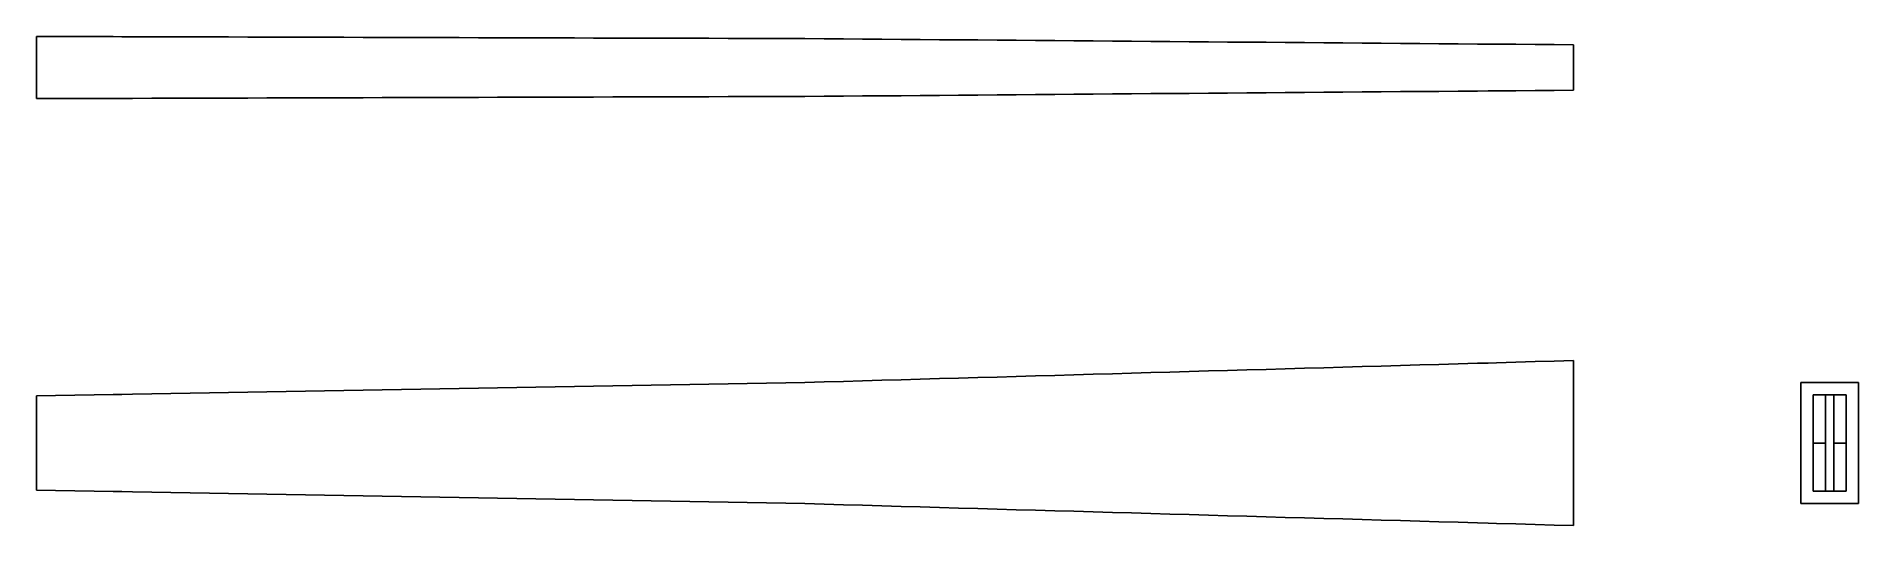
# Model space of a CAD drawing. Header units: inches. Extents: x 0 to 10.7, y -0.5 to 2.4.
import ezdxf

# ---------------------------------------------------------------- set-up
doc = ezdxf.new("R2010")
doc.units = ezdxf.units.IN

msp = doc.modelspace()

# ---------------------------------------------------------------- linework, layer by layer
at = {"layer": 'FRONT'}
for p, q in [((6.975, 0.425441), (7.0875, 0.42865)), ((7.0875, 0.42865), (7.2, 0.431859)), ((7.2, 0.431859), (7.3125, 0.435068)), ((7.3125, 0.435068), (7.425, 0.438277)), ((7.425, 0.438277), (7.5375, 0.441486)), ((7.5375, 0.441486), (7.65, 0.444694)), ((7.65, 0.444694), (7.7625, 0.447903)), ((7.7625, 0.447903), (7.875, 0.451112)), ((7.875, 0.451112), (7.9875, 0.454321)), ((7.9875, 0.454321), (8.1, 0.45753)), ((8.1, 0.45753), (8.2125, 0.460739)), ((8.2125, 0.460739), (8.325, 0.463948)), ((8.325, 0.463948), (8.4375, 0.467157)), ((8.4375, 0.467157), (8.5, 0.46894)), ((8.5, 0.46894), (8.55, 0.470366)), ((8.55, 0.470366), (8.6625, 0.473575)), ((8.6625, 0.473575), (8.775, 0.476784)), ((8.775, 0.476784), (8.8875, 0.479993)), ((8.8875, 0.479993), (9, 0.483201)), ((9, 0.483201), (9, -0.483201)), ((2.475, 0.3193), (2.5875, 0.321275)), ((2.5875, 0.321275), (2.7, 0.323249)), ((2.7, 0.323249), (2.8125, 0.325224)), ((2.8125, 0.325224), (2.925, 0.327199)), ((2.925, 0.327199), (3.0375, 0.329174)), ((3.0375, 0.329174), (3.15, 0.331148)), ((3.15, 0.331148), (3.2625, 0.333123)), ((3.2625, 0.333123), (3.375, 0.335098)), ((3.375, 0.335098), (3.4875, 0.337072)), ((3.4875, 0.337072), (3.6, 0.339047)), ((3.6, 0.339047), (3.7125, 0.341022)), ((3.7125, 0.341022), (3.825, 0.342997)), ((3.825, 0.342997), (3.9375, 0.344971)), ((3.9375, 0.344971), (4.05, 0.346946)), ((4.05, 0.346946), (4.1625, 0.348921)), ((4.1625, 0.348921), (4.275, 0.350895)), ((4.275, 0.350895), (4.3875, 0.35287)), ((4.3875, 0.35287), (4.5, 0.354845)), ((4.5, 0.354845), (4.6125, 0.358054)), ((4.6125, 0.358054), (4.725, 0.361263)), ((4.725, 0.361263), (4.8375, 0.364472)), ((4.8375, 0.364472), (4.95, 0.36768)), ((4.95, 0.36768), (5.0625, 0.370889)), ((5.0625, 0.370889), (5.175, 0.374098)), ((5.175, 0.374098), (5.2875, 0.377307)), ((5.2875, 0.377307), (5.4, 0.380516)), ((5.4, 0.380516), (5.5125, 0.383725)), ((5.5125, 0.383725), (5.625, 0.386934)), ((5.625, 0.386934), (5.7375, 0.390143)), ((5.7375, 0.390143), (5.85, 0.393352)), ((5.85, 0.393352), (5.9625, 0.396561)), ((5.9625, 0.396561), (6.075, 0.39977)), ((6.075, 0.39977), (6.1875, 0.402979)), ((6.1875, 0.402979), (6.3, 0.406187)), ((6.3, 0.406187), (6.4125, 0.409396)), ((6.4125, 0.409396), (6.525, 0.412605)), ((6.525, 0.412605), (6.6375, 0.415814)), ((6.6375, 0.415814), (6.75, 0.419023)), ((6.75, 0.419023), (6.8625, 0.422232)), ((6.8625, 0.422232), (6.975, 0.425441)), ((0, 0.275856), (0.1125, 0.277831)), ((0, 0.275856), (0, -0.275856)), ((0.1125, 0.277831), (0.225, 0.279806)), ((0.225, 0.279806), (0.3375, 0.281781)), ((0.3375, 0.281781), (0.45, 0.283755)), ((0.45, 0.283755), (0.5, 0.284633)), ((0.5, 0.284633), (0.5625, 0.28573)), ((0.5625, 0.28573), (0.675, 0.287705)), ((0.675, 0.287705), (0.7875, 0.289679)), ((0.7875, 0.289679), (0.9, 0.291654)), ((0.9, 0.291654), (1.0125, 0.293629)), ((1.0125, 0.293629), (1.125, 0.295604)), ((1.125, 0.295604), (1.2375, 0.297578)), ((1.2375, 0.297578), (1.35, 0.299553)), ((1.35, 0.299553), (1.4625, 0.301528)), ((1.4625, 0.301528), (1.575, 0.303502)), ((1.575, 0.303502), (1.6875, 0.305477)), ((1.6875, 0.305477), (1.8, 0.307452)), ((1.8, 0.307452), (1.9125, 0.309426)), ((1.9125, 0.309426), (2.025, 0.311401)), ((2.025, 0.311401), (2.1375, 0.313376)), ((2.1375, 0.313376), (2.25, 0.315351)), ((2.25, 0.315351), (2.3625, 0.317325)), ((2.3625, 0.317325), (2.475, 0.3193)), ((0, -0.275856), (0.1125, -0.277831)), ((0.1125, -0.277831), (0.225, -0.279806)), ((0.225, -0.279806), (0.3375, -0.281781)), ((0.3375, -0.281781), (0.45, -0.283755)), ((0.45, -0.283755), (0.5, -0.284633)), ((0.5, -0.284633), (0.5625, -0.28573)), ((0.5625, -0.28573), (0.675, -0.287705)), ((0.675, -0.287705), (0.7875, -0.289679)), ((0.7875, -0.289679), (0.9, -0.291654)), ((0.9, -0.291654), (1.0125, -0.293629)), ((1.0125, -0.293629), (1.125, -0.295604)), ((1.125, -0.295604), (1.2375, -0.297578)), ((1.2375, -0.297578), (1.35, -0.299553)), ((1.35, -0.299553), (1.4625, -0.301528)), ((1.4625, -0.301528), (1.575, -0.303502)), ((1.575, -0.303502), (1.6875, -0.305477)), ((1.6875, -0.305477), (1.8, -0.307452)), ((1.8, -0.307452), (1.9125, -0.309426)), ((1.9125, -0.309426), (2.025, -0.311401)), ((2.025, -0.311401), (2.1375, -0.313376)), ((2.1375, -0.313376), (2.25, -0.315351)), ((2.25, -0.315351), (2.3625, -0.317325)), ((2.3625, -0.317325), (2.475, -0.3193)), ((2.475, -0.3193), (2.5875, -0.321275)), ((2.5875, -0.321275), (2.7, -0.323249)), ((2.7, -0.323249), (2.8125, -0.325224)), ((2.8125, -0.325224), (2.925, -0.327199)), ((2.925, -0.327199), (3.0375, -0.329174)), ((3.0375, -0.329174), (3.15, -0.331148)), ((3.15, -0.331148), (3.2625, -0.333123)), ((3.2625, -0.333123), (3.375, -0.335098)), ((3.375, -0.335098), (3.4875, -0.337072)), ((3.4875, -0.337072), (3.6, -0.339047)), ((3.6, -0.339047), (3.7125, -0.341022)), ((3.7125, -0.341022), (3.825, -0.342997)), ((3.825, -0.342997), (3.9375, -0.344971)), ((3.9375, -0.344971), (4.05, -0.346946)), ((4.05, -0.346946), (4.1625, -0.348921)), ((4.1625, -0.348921), (4.275, -0.350895)), ((4.275, -0.350895), (4.3875, -0.35287)), ((4.3875, -0.35287), (4.5, -0.354845)), ((4.5, -0.354845), (4.6125, -0.358054)), ((4.6125, -0.358054), (4.725, -0.361263)), ((4.725, -0.361263), (4.8375, -0.364472)), ((4.8375, -0.364472), (4.95, -0.36768)), ((4.95, -0.36768), (5.0625, -0.370889)), ((5.0625, -0.370889), (5.175, -0.374098)), ((5.175, -0.374098), (5.2875, -0.377307)), ((5.2875, -0.377307), (5.4, -0.380516)), ((5.4, -0.380516), (5.5125, -0.383725)), ((5.5125, -0.383725), (5.625, -0.386934)), ((5.625, -0.386934), (5.7375, -0.390143)), ((5.7375, -0.390143), (5.85, -0.393352)), ((5.85, -0.393352), (5.9625, -0.396561)), ((5.9625, -0.396561), (6.075, -0.39977)), ((6.075, -0.39977), (6.1875, -0.402979)), ((6.1875, -0.402979), (6.3, -0.406187)), ((6.3, -0.406187), (6.4125, -0.409396)), ((6.4125, -0.409396), (6.525, -0.412605)), ((6.525, -0.412605), (6.6375, -0.415814)), ((6.6375, -0.415814), (6.75, -0.419023)), ((6.75, -0.419023), (6.8625, -0.422232)), ((6.8625, -0.422232), (6.975, -0.425441)), ((6.975, -0.425441), (7.0875, -0.42865)), ((7.0875, -0.42865), (7.2, -0.431859)), ((7.2, -0.431859), (7.3125, -0.435068)), ((7.3125, -0.435068), (7.425, -0.438277)), ((7.425, -0.438277), (7.5375, -0.441486)), ((7.5375, -0.441486), (7.65, -0.444694)), ((7.65, -0.444694), (7.7625, -0.447903)), ((7.7625, -0.447903), (7.875, -0.451112)), ((7.875, -0.451112), (7.9875, -0.454321)), ((7.9875, -0.454321), (8.1, -0.45753)), ((8.1, -0.45753), (8.2125, -0.460739)), ((8.2125, -0.460739), (8.325, -0.463948)), ((8.325, -0.463948), (8.4375, -0.467157)), ((8.4375, -0.467157), (8.5, -0.46894)), ((8.5, -0.46894), (8.55, -0.470366)), ((8.55, -0.470366), (8.6625, -0.473575)), ((8.6625, -0.473575), (8.775, -0.476784)), ((8.775, -0.476784), (8.8875, -0.479993)), ((8.8875, -0.479993), (9, -0.483201))]:
    msp.add_line(p, q, dxfattribs=at)
at = {"layer": 'SECTION'}
for p, q in [((10.669401, 0.354845), (10.330599, 0.354845)), ((10.330599, 0.354845), (10.330599, -0.354845)), ((10.669401, -0.354845), (10.669401, 0.354845)), ((10.596827, 0.282271), (10.403173, 0.282271)), ((10.403173, 0.282271), (10.403173, -0.282271)), ((10.475747, 0.282271), (10.403173, 0.282271)), ((10.403173, 0.282271), (10.403173, 0)), ((10.475747, 0), (10.475747, 0.282271)), ((10.596827, 0.282271), (10.524253, 0.282271)), ((10.524253, 0.282271), (10.524253, 0)), ((10.596827, -0.282271), (10.596827, 0.282271)), ((10.596827, 0), (10.596827, 0.282271)), ((10.403173, 0), (10.475747, 0)), ((10.475747, 0), (10.403173, 0)), ((10.403173, 0), (10.403173, -0.282271)), ((10.475747, -0.282271), (10.475747, 0)), ((10.524253, 0), (10.596827, 0)), ((10.596827, 0), (10.524253, 0)), ((10.524253, 0), (10.524253, -0.282271)), ((10.596827, -0.282271), (10.596827, 0)), ((10.403173, -0.282271), (10.596827, -0.282271)), ((10.403173, -0.282271), (10.475747, -0.282271)), ((10.524253, -0.282271), (10.596827, -0.282271)), ((10.330599, -0.354845), (10.669401, -0.354845))]:
    msp.add_line(p, q, dxfattribs=at)
at = {"layer": 'TOP'}
for p, q in [((0, 2.381714), (0.1125, 2.381396)), ((0, 2.381714), (0, 2.017495)), ((0.1125, 2.381396), (0.225, 2.381078)), ((0.225, 2.381078), (0.3375, 2.380761)), ((0.3375, 2.380761), (0.45, 2.380443)), ((0.45, 2.380443), (0.5, 2.380302)), ((0.5, 2.380302), (0.5625, 2.380125)), ((0.5625, 2.380125), (0.675, 2.379808)), ((0.675, 2.379808), (0.7875, 2.37949)), ((0.7875, 2.37949), (0.9, 2.379172)), ((0.9, 2.379172), (1.0125, 2.378854)), ((1.0125, 2.378854), (1.125, 2.378537)), ((1.125, 2.378537), (1.2375, 2.378219)), ((1.2375, 2.378219), (1.35, 2.377901)), ((1.35, 2.377901), (1.4625, 2.377584)), ((1.4625, 2.377584), (1.575, 2.377266)), ((1.575, 2.377266), (1.6875, 2.376948)), ((1.6875, 2.376948), (1.8, 2.37663)), ((1.8, 2.37663), (1.9125, 2.376313)), ((1.9125, 2.376313), (2.025, 2.375995)), ((2.025, 2.375995), (2.1375, 2.375677)), ((2.1375, 2.375677), (2.25, 2.37536)), ((2.25, 2.37536), (2.3625, 2.375042)), ((2.3625, 2.375042), (2.475, 2.374724)), ((2.475, 2.374724), (2.5875, 2.374407)), ((2.5875, 2.374407), (2.7, 2.374089)), ((2.7, 2.374089), (2.8125, 2.373771)), ((2.8125, 2.373771), (2.925, 2.373453)), ((2.925, 2.373453), (3.0375, 2.373136)), ((3.0375, 2.373136), (3.15, 2.372818)), ((3.15, 2.372818), (3.2625, 2.3725)), ((3.2625, 2.3725), (3.375, 2.372183)), ((3.375, 2.372183), (3.4875, 2.371865)), ((3.4875, 2.371865), (3.6, 2.371547)), ((3.6, 2.371547), (3.7125, 2.371229)), ((3.7125, 2.371229), (3.825, 2.370912)), ((3.825, 2.370912), (3.9375, 2.370594)), ((3.9375, 2.370594), (4.05, 2.370276)), ((4.05, 2.370276), (4.1625, 2.369959)), ((4.1625, 2.369959), (4.275, 2.369641)), ((4.275, 2.369641), (4.3875, 2.369323)), ((4.3875, 2.369323), (4.5, 2.369005)), ((4.5, 2.369005), (4.6125, 2.3681)), ((4.6125, 2.3681), (4.725, 2.367194)), ((4.725, 2.367194), (4.8375, 2.366288)), ((4.8375, 2.366288), (4.95, 2.365382)), ((4.95, 2.365382), (5.0625, 2.364476)), ((5.0625, 2.364476), (5.175, 2.36357)), ((5.175, 2.36357), (5.2875, 2.362664)), ((5.2875, 2.362664), (5.4, 2.361758)), ((5.4, 2.361758), (5.5125, 2.360852)), ((5.5125, 2.360852), (5.625, 2.359947)), ((5.625, 2.359947), (5.7375, 2.359041)), ((5.7375, 2.359041), (5.85, 2.358135)), ((5.85, 2.358135), (5.9625, 2.357229)), ((5.9625, 2.357229), (6.075, 2.356323)), ((6.075, 2.356323), (6.1875, 2.355417)), ((6.1875, 2.355417), (6.3, 2.354511)), ((6.3, 2.354511), (6.4125, 2.353605)), ((6.4125, 2.353605), (6.525, 2.352699)), ((6.525, 2.352699), (6.6375, 2.351794)), ((6.6375, 2.351794), (6.75, 2.350888)), ((6.75, 2.350888), (6.8625, 2.349982)), ((6.8625, 2.349982), (6.975, 2.349076)), ((6.975, 2.349076), (7.0875, 2.34817)), ((7.0875, 2.34817), (7.2, 2.347264)), ((7.2, 2.347264), (7.3125, 2.346358)), ((7.3125, 2.346358), (7.425, 2.345452)), ((7.425, 2.345452), (7.5375, 2.344546)), ((7.5375, 2.344546), (7.65, 2.343641)), ((7.65, 2.343641), (7.7625, 2.342735)), ((7.7625, 2.342735), (7.875, 2.341829)), ((7.875, 2.341829), (7.9875, 2.340923)), ((7.9875, 2.340923), (8.1, 2.340017)), ((8.1, 2.340017), (8.2125, 2.339111)), ((8.2125, 2.339111), (8.325, 2.338205)), ((8.325, 2.338205), (8.4375, 2.337299)), ((8.4375, 2.337299), (8.5, 2.336796)), ((8.5, 2.336796), (8.55, 2.336394)), ((8.55, 2.336394), (8.6625, 2.335488)), ((8.6625, 2.335488), (8.775, 2.334582)), ((8.775, 2.334582), (8.8875, 2.333676)), ((8.8875, 2.333676), (9, 2.33277)), ((9, 2.33277), (9, 2.066439)), ((3.375, 2.027026), (3.4875, 2.027344)), ((3.4875, 2.027344), (3.6, 2.027662)), ((3.6, 2.027662), (3.7125, 2.02798)), ((3.7125, 2.02798), (3.825, 2.028297)), ((3.825, 2.028297), (3.9375, 2.028615)), ((3.9375, 2.028615), (4.05, 2.028933)), ((4.05, 2.028933), (4.1625, 2.02925)), ((4.1625, 2.02925), (4.275, 2.029568)), ((4.275, 2.029568), (4.3875, 2.029886)), ((4.3875, 2.029886), (4.5, 2.030204)), ((4.5, 2.030204), (4.6125, 2.031109)), ((4.6125, 2.031109), (4.725, 2.032015)), ((4.725, 2.032015), (4.8375, 2.032921)), ((4.8375, 2.032921), (4.95, 2.033827)), ((4.95, 2.033827), (5.0625, 2.034733)), ((5.0625, 2.034733), (5.175, 2.035639)), ((5.175, 2.035639), (5.2875, 2.036545)), ((5.2875, 2.036545), (5.4, 2.037451)), ((5.4, 2.037451), (5.5125, 2.038357)), ((5.5125, 2.038357), (5.625, 2.039262)), ((5.625, 2.039262), (5.7375, 2.040168)), ((5.7375, 2.040168), (5.85, 2.041074)), ((5.85, 2.041074), (5.9625, 2.04198)), ((5.9625, 2.04198), (6.075, 2.042886)), ((6.075, 2.042886), (6.1875, 2.043792)), ((6.1875, 2.043792), (6.3, 2.044698)), ((6.3, 2.044698), (6.4125, 2.045604)), ((6.4125, 2.045604), (6.525, 2.046509)), ((6.525, 2.046509), (6.6375, 2.047415)), ((6.6375, 2.047415), (6.75, 2.048321)), ((6.75, 2.048321), (6.8625, 2.049227)), ((6.8625, 2.049227), (6.975, 2.050133)), ((6.975, 2.050133), (7.0875, 2.051039)), ((7.0875, 2.051039), (7.2, 2.051945)), ((7.2, 2.051945), (7.3125, 2.052851)), ((7.3125, 2.052851), (7.425, 2.053757)), ((7.425, 2.053757), (7.5375, 2.054662)), ((7.5375, 2.054662), (7.65, 2.055568)), ((7.65, 2.055568), (7.7625, 2.056474)), ((7.7625, 2.056474), (7.875, 2.05738)), ((7.875, 2.05738), (7.9875, 2.058286)), ((7.9875, 2.058286), (8.1, 2.059192)), ((8.1, 2.059192), (8.2125, 2.060098)), ((8.2125, 2.060098), (8.325, 2.061004)), ((8.325, 2.061004), (8.4375, 2.06191)), ((8.4375, 2.06191), (8.5, 2.062413)), ((8.5, 2.062413), (8.55, 2.062815)), ((8.55, 2.062815), (8.6625, 2.063721)), ((8.6625, 2.063721), (8.775, 2.064627)), ((8.775, 2.064627), (8.8875, 2.065533)), ((8.8875, 2.065533), (9, 2.066439)), ((0, 2.017495), (0.1125, 2.017813)), ((0.1125, 2.017813), (0.225, 2.01813)), ((0.225, 2.01813), (0.3375, 2.018448)), ((0.3375, 2.018448), (0.45, 2.018766)), ((0.45, 2.018766), (0.5, 2.018907)), ((0.5, 2.018907), (0.5625, 2.019084)), ((0.5625, 2.019084), (0.675, 2.019401)), ((0.675, 2.019401), (0.7875, 2.019719)), ((0.7875, 2.019719), (0.9, 2.020037)), ((0.9, 2.020037), (1.0125, 2.020354)), ((1.0125, 2.020354), (1.125, 2.020672)), ((1.125, 2.020672), (1.2375, 2.02099)), ((1.2375, 2.02099), (1.35, 2.021308)), ((1.35, 2.021308), (1.4625, 2.021625)), ((1.4625, 2.021625), (1.575, 2.021943)), ((1.575, 2.021943), (1.6875, 2.022261)), ((1.6875, 2.022261), (1.8, 2.022578)), ((1.8, 2.022578), (1.9125, 2.022896)), ((1.9125, 2.022896), (2.025, 2.023214)), ((2.025, 2.023214), (2.1375, 2.023532)), ((2.1375, 2.023532), (2.25, 2.023849)), ((2.25, 2.023849), (2.3625, 2.024167)), ((2.3625, 2.024167), (2.475, 2.024485)), ((2.475, 2.024485), (2.5875, 2.024802)), ((2.5875, 2.024802), (2.7, 2.02512)), ((2.7, 2.02512), (2.8125, 2.025438)), ((2.8125, 2.025438), (2.925, 2.025756)), ((2.925, 2.025756), (3.0375, 2.026073)), ((3.0375, 2.026073), (3.15, 2.026391)), ((3.15, 2.026391), (3.2625, 2.026709)), ((3.2625, 2.026709), (3.375, 2.027026))]:
    msp.add_line(p, q, dxfattribs=at)

doc.saveas('drawing.dxf')
